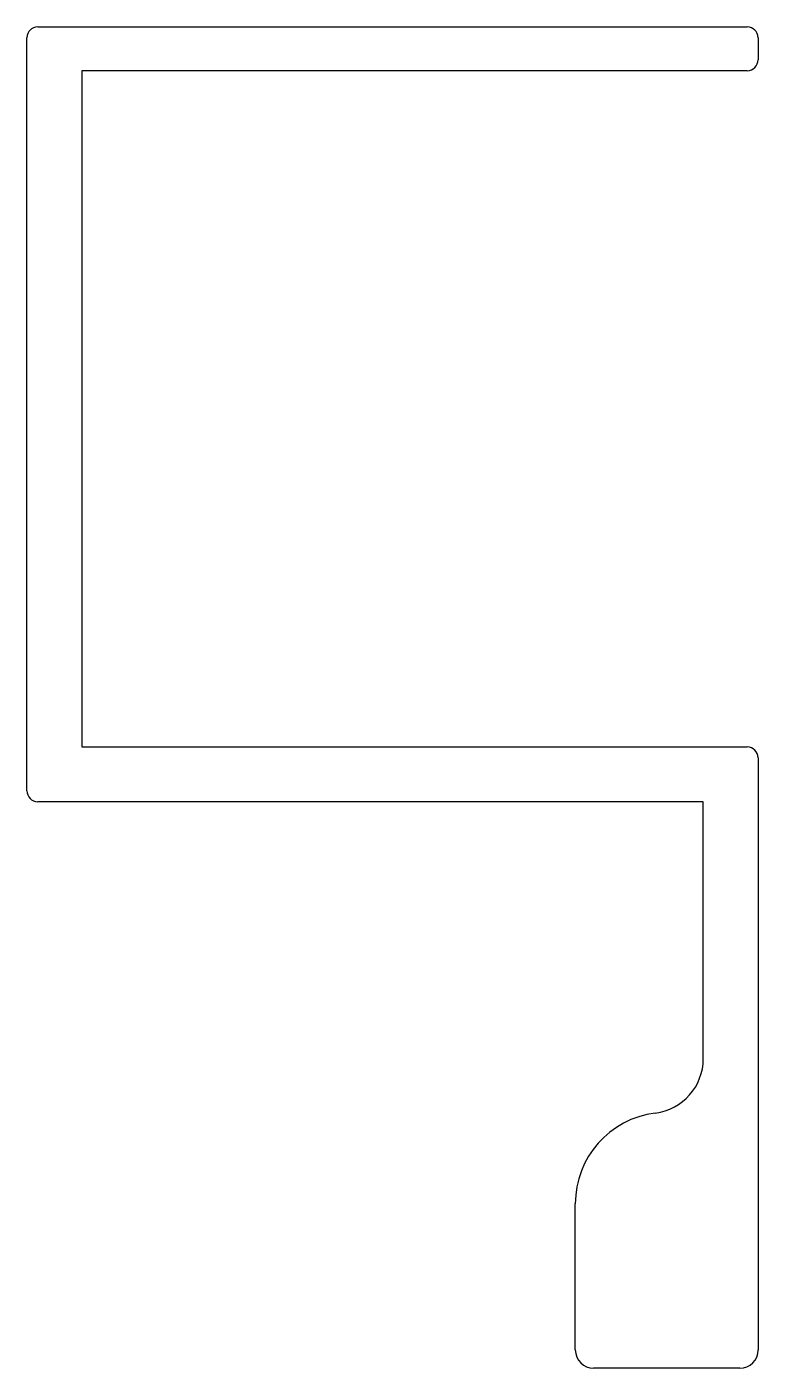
# Model space of a CAD drawing. Extents: x 338.4 to 358.4, y 677 to 713.7.
import ezdxf

# ---------------------------------------------------------------- set-up
doc = ezdxf.new("R2010")
doc.units = 0
doc.layers.get('0').update_dxf_attribs({"linetype": 'CONTINUOUS'})

msp = doc.modelspace()

# ---------------------------------------------------------------- linework, layer by layer
for p, q in [((338.701, 713.729), (358.101, 713.729)), ((338.401, 692.829), (338.401, 713.429)), ((358.401, 713.429), (358.401, 712.829)), ((358.101, 712.529), (339.901, 712.529)), ((339.901, 712.529), (339.901, 694.029)), ((339.901, 694.029), (358.101, 694.029)), ((358.401, 693.729), (358.401, 677.529)), ((356.901, 692.529), (338.701, 692.529)), ((356.901, 685.498), (356.901, 692.529)), ((353.401, 677.529), (353.401, 681.529)), ((357.901, 677.029), (353.901, 677.029))]:
    msp.add_line(p, q)
for centre, radius, start, end in [((338.701, 713.429), 0.3, 90, 180), ((358.101, 713.429), 0.3, 0, 90), ((358.101, 712.829), 0.3, 270, 0), ((358.101, 693.729), 0.3, 0, 90), ((338.701, 692.829), 0.3, 180, 270), ((355.401, 685.498), 1.5, 277.1808, 0), ((355.901, 681.529), 2.5, 97.1808, 180), ((353.901, 677.529), 0.5, 180, 270), ((357.901, 677.529), 0.5, 270, 0)]:
    msp.add_arc(centre, radius, start, end)

doc.saveas('drawing.dxf')
